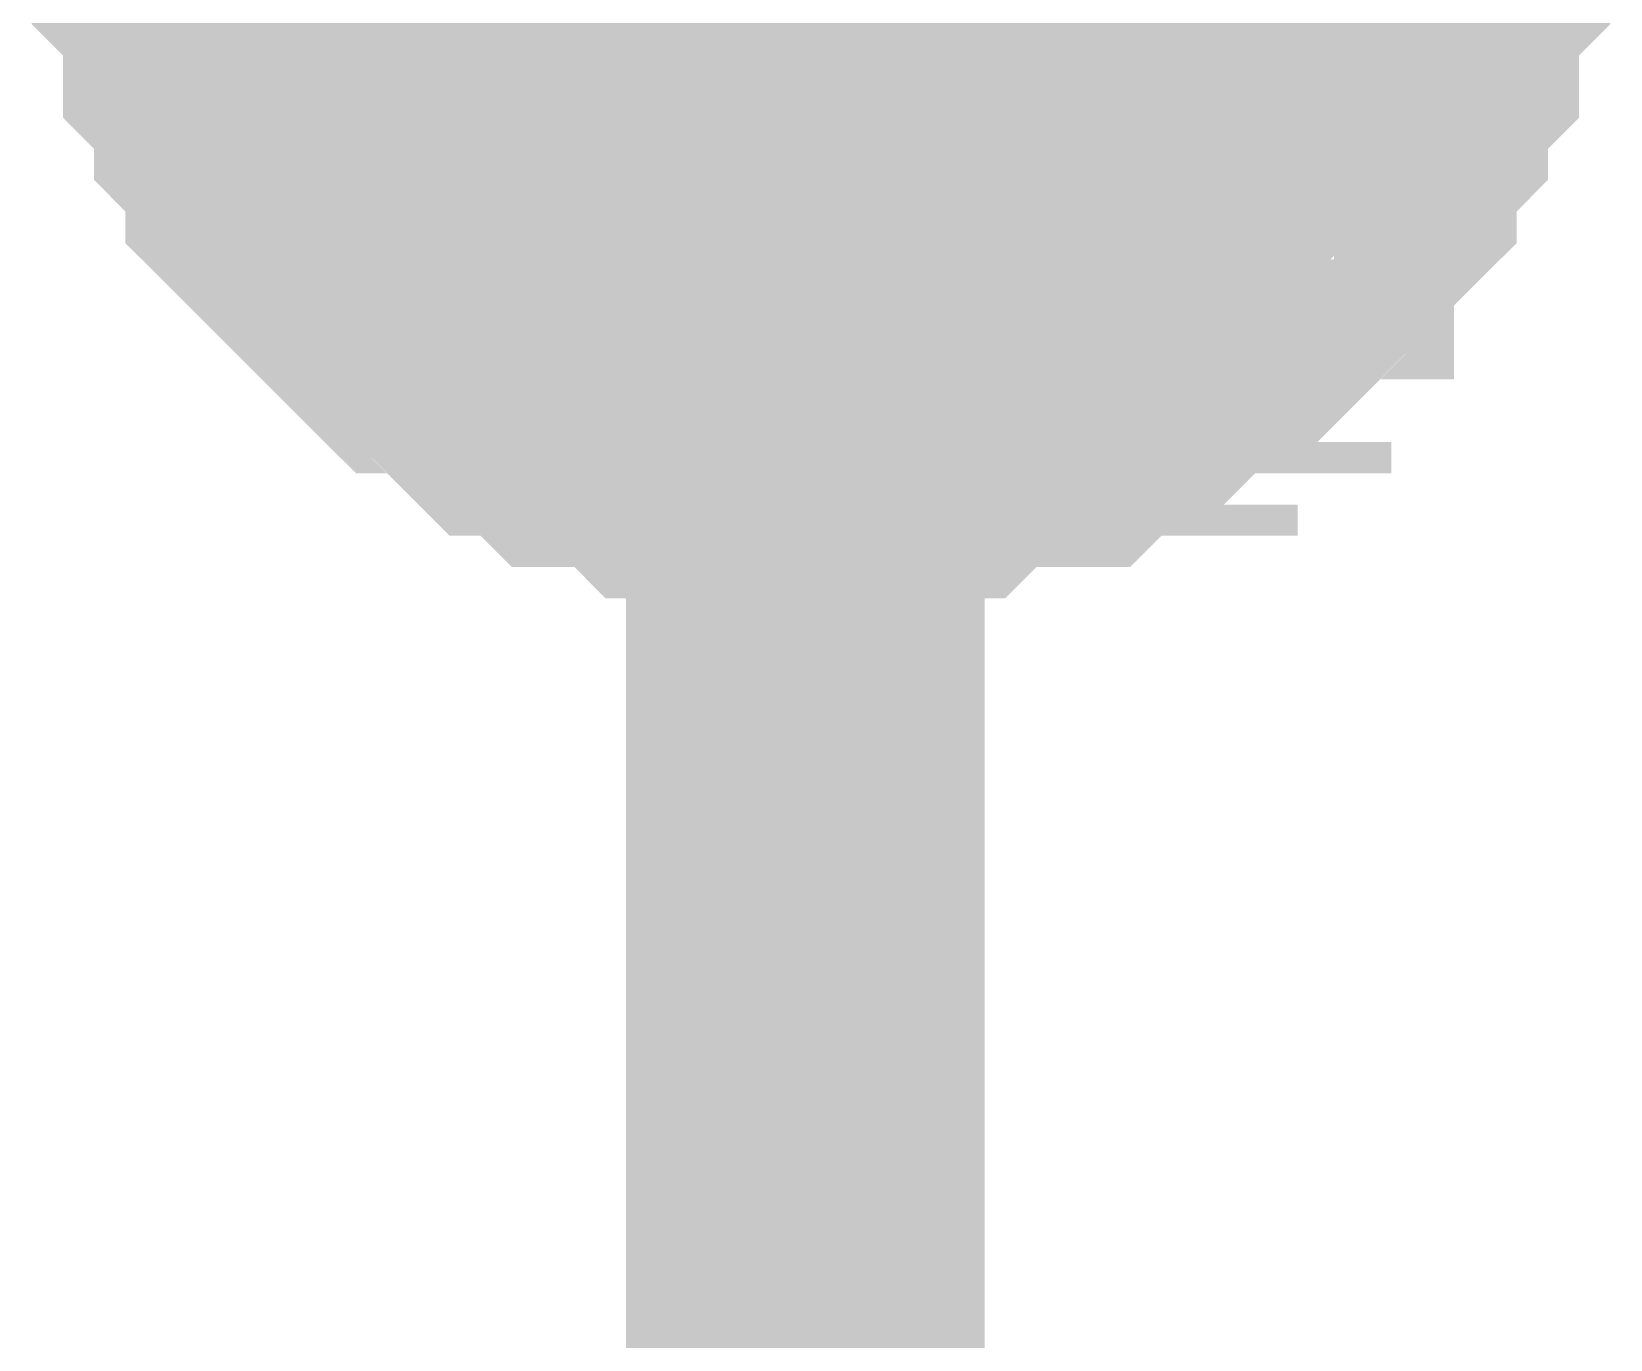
# Model space of a CAD drawing. Header units: inches. Extents: x 0 to 841, y 0 to 594.
# Drawn here: x 76.858 to 78.177, y 33.724 to 34.816 of the extents above; entities that cross this region are included whole.
import ezdxf

# ---------------------------------------------------------------- set-up
doc = ezdxf.new("R2010")
doc.units = ezdxf.units.IN
doc.layers.add('Sheet', color=255, linetype='Continuous')

msp = doc.modelspace()

# ---------------------------------------------------------------- linework, layer by layer
at = {"layer": 'Sheet'}
msp.add_lwpolyline([(77.246, 35, 0.508, 0.508, 1), (77.754, 35, 0.508, 0.508, 1)], format="xyseb", close=True, dxfattribs=at)
for points in [[(77.5045, 34.4923, 0.2997, 0.2997, 0), (77.4784, 34.4923, 0.2997, 0.2997, 0), (77.4523, 34.4923, 0.2997, 0.2997, 0), (77.4261, 34.4923, 0.2997, 0.2997, 0), (77.4, 34.4923, 0.2997, 0.2997, 0), (77.3739, 34.5185, 0.2997, 0.2997, 0), (77.3739, 34.5185, 0.2997, 0.2997, 0), (77.3478, 34.5185, 0.2997, 0.2997, 0), (77.3216, 34.5185, 0.2997, 0.2997, 0), (77.2955, 34.5446, 0.2997, 0.2997, 0), (77.2694, 34.5446, 0.2997, 0.2997, 0), (77.2432, 34.5707, 0.2997, 0.2997, 0), (77.2432, 34.5707, 0.2997, 0.2997, 0), (77.2171, 34.5969, 0.2997, 0.2997, 0), (77.191, 34.5969, 0.2997, 0.2997, 0), (77.1648, 34.623, 0.2997, 0.2997, 0), (77.1648, 34.623, 0.2997, 0.2997, 0), (77.1387, 34.6491, 0.2997, 0.2997, 0), (77.1126, 34.6753, 0.2997, 0.2997, 0), (77.1126, 34.6753, 0.2997, 0.2997, 0), (77.0864, 34.7014, 0.2997, 0.2997, 0), (77.0864, 34.7275, 0.2997, 0.2997, 0), (77.0603, 34.7537, 0.2997, 0.2997, 0), (77.0603, 34.7798, 0.2997, 0.2997, 0), (77.0603, 34.7798, 0.2997, 0.2997, 0), (77.0342, 34.8059, 0.2997, 0.2997, 0), (77.0342, 34.832, 0.2997, 0.2997, 0), (77.0342, 34.8582, 0.2997, 0.2997, 0), (77.008, 34.8843, 0.2997, 0.2997, 0), (77.008, 34.9104, 0.2997, 0.2997, 0), (77.008, 34.9366, 0.2997, 0.2997, 0), (77.008, 34.9627, 0.2997, 0.2997, 0), (77.008, 34.9888, 0.2997, 0.2997, 0)], [(77.5045, 34.4923, 0.2997, 0.2997, 0), (77.4784, 34.4923, 0.2997, 0.2997, 0), (77.4523, 34.4923, 0.2997, 0.2997, 0), (77.4261, 34.4923, 0.2997, 0.2997, 0), (77.4, 34.4923, 0.2997, 0.2997, 0), (77.3739, 34.5185, 0.2997, 0.2997, 0), (77.3739, 34.5185, 0.2997, 0.2997, 0), (77.3478, 34.5185, 0.2997, 0.2997, 0), (77.3216, 34.5185, 0.2997, 0.2997, 0), (77.2955, 34.5446, 0.2997, 0.2997, 0), (77.2694, 34.5446, 0.2997, 0.2997, 0), (77.2432, 34.5707, 0.2997, 0.2997, 0), (77.2432, 34.5707, 0.2997, 0.2997, 0), (77.2171, 34.5969, 0.2997, 0.2997, 0), (77.191, 34.5969, 0.2997, 0.2997, 0), (77.1648, 34.623, 0.2997, 0.2997, 0), (77.1648, 34.623, 0.2997, 0.2997, 0), (77.1387, 34.6491, 0.2997, 0.2997, 0), (77.1126, 34.6753, 0.2997, 0.2997, 0), (77.1126, 34.6753, 0.2997, 0.2997, 0), (77.0864, 34.7014, 0.2997, 0.2997, 0), (77.0864, 34.7275, 0.2997, 0.2997, 0), (77.0603, 34.7537, 0.2997, 0.2997, 0), (77.0603, 34.7798, 0.2997, 0.2997, 0), (77.0603, 34.7798, 0.2997, 0.2997, 0), (77.0342, 34.8059, 0.2997, 0.2997, 0), (77.0342, 34.832, 0.2997, 0.2997, 0), (77.0342, 34.8582, 0.2997, 0.2997, 0), (77.008, 34.8843, 0.2997, 0.2997, 0), (77.008, 34.9104, 0.2997, 0.2997, 0), (77.008, 34.9366, 0.2997, 0.2997, 0), (77.008, 34.9627, 0.2997, 0.2997, 0), (77.008, 34.9888, 0.2997, 0.2997, 0)], [(77.5045, 34.4923, 0.2997, 0.2997, 0), (77.4784, 34.4923, 0.2997, 0.2997, 0), (77.4523, 34.4923, 0.2997, 0.2997, 0), (77.4261, 34.4923, 0.2997, 0.2997, 0), (77.4, 34.4923, 0.2997, 0.2997, 0), (77.3739, 34.5185, 0.2997, 0.2997, 0), (77.3739, 34.5185, 0.2997, 0.2997, 0), (77.3478, 34.5185, 0.2997, 0.2997, 0), (77.3216, 34.5185, 0.2997, 0.2997, 0), (77.2955, 34.5446, 0.2997, 0.2997, 0), (77.2694, 34.5446, 0.2997, 0.2997, 0), (77.2432, 34.5707, 0.2997, 0.2997, 0), (77.2432, 34.5707, 0.2997, 0.2997, 0), (77.2171, 34.5969, 0.2997, 0.2997, 0), (77.191, 34.5969, 0.2997, 0.2997, 0), (77.1648, 34.623, 0.2997, 0.2997, 0), (77.1648, 34.623, 0.2997, 0.2997, 0), (77.1387, 34.6491, 0.2997, 0.2997, 0), (77.1126, 34.6753, 0.2997, 0.2997, 0), (77.1126, 34.6753, 0.2997, 0.2997, 0), (77.0864, 34.7014, 0.2997, 0.2997, 0), (77.0864, 34.7275, 0.2997, 0.2997, 0), (77.0603, 34.7537, 0.2997, 0.2997, 0), (77.0603, 34.7798, 0.2997, 0.2997, 0), (77.0603, 34.7798, 0.2997, 0.2997, 0), (77.0342, 34.8059, 0.2997, 0.2997, 0), (77.0342, 34.832, 0.2997, 0.2997, 0), (77.0342, 34.8582, 0.2997, 0.2997, 0), (77.008, 34.8843, 0.2997, 0.2997, 0), (77.008, 34.9104, 0.2997, 0.2997, 0), (77.008, 34.9366, 0.2997, 0.2997, 0), (77.008, 34.9627, 0.2997, 0.2997, 0), (77.008, 34.9888, 0.2997, 0.2997, 0)], [(77.5045, 34.4923, 0.2997, 0.2997, 0), (77.4784, 34.4923, 0.2997, 0.2997, 0), (77.4523, 34.4923, 0.2997, 0.2997, 0), (77.4261, 34.4923, 0.2997, 0.2997, 0), (77.4, 34.4923, 0.2997, 0.2997, 0), (77.3739, 34.5185, 0.2997, 0.2997, 0), (77.3739, 34.5185, 0.2997, 0.2997, 0), (77.3478, 34.5185, 0.2997, 0.2997, 0), (77.3216, 34.5185, 0.2997, 0.2997, 0), (77.2955, 34.5446, 0.2997, 0.2997, 0), (77.2694, 34.5446, 0.2997, 0.2997, 0), (77.2432, 34.5707, 0.2997, 0.2997, 0), (77.2432, 34.5707, 0.2997, 0.2997, 0), (77.2171, 34.5969, 0.2997, 0.2997, 0), (77.191, 34.5969, 0.2997, 0.2997, 0), (77.1648, 34.623, 0.2997, 0.2997, 0), (77.1648, 34.623, 0.2997, 0.2997, 0), (77.1387, 34.6491, 0.2997, 0.2997, 0), (77.1126, 34.6753, 0.2997, 0.2997, 0), (77.1126, 34.6753, 0.2997, 0.2997, 0), (77.0864, 34.7014, 0.2997, 0.2997, 0), (77.0864, 34.7275, 0.2997, 0.2997, 0), (77.0603, 34.7537, 0.2997, 0.2997, 0), (77.0603, 34.7798, 0.2997, 0.2997, 0), (77.0603, 34.7798, 0.2997, 0.2997, 0), (77.0342, 34.8059, 0.2997, 0.2997, 0), (77.0342, 34.832, 0.2997, 0.2997, 0), (77.0342, 34.8582, 0.2997, 0.2997, 0), (77.008, 34.8843, 0.2997, 0.2997, 0), (77.008, 34.9104, 0.2997, 0.2997, 0), (77.008, 34.9366, 0.2997, 0.2997, 0), (77.008, 34.9627, 0.2997, 0.2997, 0), (77.008, 34.9888, 0.2997, 0.2997, 0)], [(77.5045, 34.4923, 0.2997, 0.2997, 0), (77.4784, 34.4923, 0.2997, 0.2997, 0), (77.4523, 34.4923, 0.2997, 0.2997, 0), (77.4261, 34.4923, 0.2997, 0.2997, 0), (77.4, 34.4923, 0.2997, 0.2997, 0), (77.3739, 34.5185, 0.2997, 0.2997, 0), (77.3739, 34.5185, 0.2997, 0.2997, 0), (77.3478, 34.5185, 0.2997, 0.2997, 0), (77.3216, 34.5185, 0.2997, 0.2997, 0), (77.2955, 34.5446, 0.2997, 0.2997, 0), (77.2694, 34.5446, 0.2997, 0.2997, 0), (77.2432, 34.5707, 0.2997, 0.2997, 0), (77.2432, 34.5707, 0.2997, 0.2997, 0), (77.2171, 34.5969, 0.2997, 0.2997, 0), (77.191, 34.5969, 0.2997, 0.2997, 0), (77.1648, 34.623, 0.2997, 0.2997, 0), (77.1648, 34.623, 0.2997, 0.2997, 0), (77.1387, 34.6491, 0.2997, 0.2997, 0), (77.1126, 34.6753, 0.2997, 0.2997, 0), (77.1126, 34.6753, 0.2997, 0.2997, 0), (77.0864, 34.7014, 0.2997, 0.2997, 0), (77.0864, 34.7275, 0.2997, 0.2997, 0), (77.0603, 34.7537, 0.2997, 0.2997, 0), (77.0603, 34.7798, 0.2997, 0.2997, 0), (77.0603, 34.7798, 0.2997, 0.2997, 0), (77.0342, 34.8059, 0.2997, 0.2997, 0), (77.0342, 34.832, 0.2997, 0.2997, 0), (77.0342, 34.8582, 0.2997, 0.2997, 0), (77.008, 34.8843, 0.2997, 0.2997, 0), (77.008, 34.9104, 0.2997, 0.2997, 0), (77.008, 34.9366, 0.2997, 0.2997, 0), (77.008, 34.9627, 0.2997, 0.2997, 0), (77.008, 34.9888, 0.2997, 0.2997, 0)], [(77.5045, 34.4923, 0.2997, 0.2997, 0), (77.4784, 34.4923, 0.2997, 0.2997, 0), (77.4523, 34.4923, 0.2997, 0.2997, 0), (77.4261, 34.4923, 0.2997, 0.2997, 0), (77.4, 34.4923, 0.2997, 0.2997, 0), (77.3739, 34.5185, 0.2997, 0.2997, 0), (77.3739, 34.5185, 0.2997, 0.2997, 0), (77.3478, 34.5185, 0.2997, 0.2997, 0), (77.3216, 34.5185, 0.2997, 0.2997, 0), (77.2955, 34.5446, 0.2997, 0.2997, 0), (77.2694, 34.5446, 0.2997, 0.2997, 0), (77.2432, 34.5707, 0.2997, 0.2997, 0), (77.2432, 34.5707, 0.2997, 0.2997, 0), (77.2171, 34.5969, 0.2997, 0.2997, 0), (77.191, 34.5969, 0.2997, 0.2997, 0), (77.1648, 34.623, 0.2997, 0.2997, 0), (77.1648, 34.623, 0.2997, 0.2997, 0), (77.1387, 34.6491, 0.2997, 0.2997, 0), (77.1126, 34.6753, 0.2997, 0.2997, 0), (77.1126, 34.6753, 0.2997, 0.2997, 0), (77.0864, 34.7014, 0.2997, 0.2997, 0), (77.0864, 34.7275, 0.2997, 0.2997, 0), (77.0603, 34.7537, 0.2997, 0.2997, 0), (77.0603, 34.7798, 0.2997, 0.2997, 0), (77.0603, 34.7798, 0.2997, 0.2997, 0), (77.0342, 34.8059, 0.2997, 0.2997, 0), (77.0342, 34.832, 0.2997, 0.2997, 0), (77.0342, 34.8582, 0.2997, 0.2997, 0), (77.008, 34.8843, 0.2997, 0.2997, 0), (77.008, 34.9104, 0.2997, 0.2997, 0), (77.008, 34.9366, 0.2997, 0.2997, 0), (77.008, 34.9627, 0.2997, 0.2997, 0), (77.008, 34.9888, 0.2997, 0.2997, 0)], [(78.0272, 34.9888, 0.2997, 0.2997, 0), (78.0272, 34.9627, 0.2997, 0.2997, 0), (78.0272, 34.9366, 0.2997, 0.2997, 0), (78.0272, 34.9104, 0.2997, 0.2997, 0), (78.0272, 34.8843, 0.2997, 0.2997, 0), (78.001, 34.8582, 0.2997, 0.2997, 0), (78.001, 34.832, 0.2997, 0.2997, 0), (78.001, 34.8059, 0.2997, 0.2997, 0), (77.9749, 34.7798, 0.2997, 0.2997, 0), (77.9749, 34.7798, 0.2997, 0.2997, 0), (77.9749, 34.7537, 0.2997, 0.2997, 0), (77.9488, 34.7275, 0.2997, 0.2997, 0), (77.9488, 34.7014, 0.2997, 0.2997, 0), (77.9226, 34.6753, 0.2997, 0.2997, 0), (77.8965, 34.6753, 0.2997, 0.2997, 0), (77.8965, 34.6491, 0.2997, 0.2997, 0), (77.8704, 34.623, 0.2997, 0.2997, 0), (77.8442, 34.623, 0.2997, 0.2997, 0), (77.8442, 34.5969, 0.2997, 0.2997, 0), (77.8181, 34.5969, 0.2997, 0.2997, 0), (77.792, 34.5707, 0.2997, 0.2997, 0), (77.7658, 34.5707, 0.2997, 0.2997, 0), (77.7658, 34.5446, 0.2997, 0.2997, 0), (77.7397, 34.5446, 0.2997, 0.2997, 0), (77.7136, 34.5185, 0.2997, 0.2997, 0), (77.6875, 34.5185, 0.2997, 0.2997, 0), (77.6613, 34.5185, 0.2997, 0.2997, 0), (77.6352, 34.5185, 0.2997, 0.2997, 0), (77.6091, 34.4923, 0.2997, 0.2997, 0), (77.5829, 34.4923, 0.2997, 0.2997, 0), (77.5568, 34.4923, 0.2997, 0.2997, 0), (77.5307, 34.4923, 0.2997, 0.2997, 0), (77.5045, 34.4923, 0.2997, 0.2997, 0)], [(77.5045, 22.4984, 0.2997, 0.2997, 0), (77.5045, 24.9808, 0.2997, 0.2997, 0), (77.5045, 34.9888, 0.2997, 0.2997, 0)], [(78.0272, 34.9888, 0.2997, 0.2997, 0), (78.0272, 34.9627, 0.2997, 0.2997, 0), (78.0272, 34.9366, 0.2997, 0.2997, 0), (78.0272, 34.9104, 0.2997, 0.2997, 0), (78.0272, 34.8843, 0.2997, 0.2997, 0), (78.001, 34.8582, 0.2997, 0.2997, 0), (78.001, 34.832, 0.2997, 0.2997, 0), (78.001, 34.8059, 0.2997, 0.2997, 0), (77.9749, 34.7798, 0.2997, 0.2997, 0), (77.9749, 34.7798, 0.2997, 0.2997, 0), (77.9749, 34.7537, 0.2997, 0.2997, 0), (77.9488, 34.7275, 0.2997, 0.2997, 0), (77.9488, 34.7014, 0.2997, 0.2997, 0), (77.9226, 34.6753, 0.2997, 0.2997, 0), (77.8965, 34.6753, 0.2997, 0.2997, 0), (77.8965, 34.6491, 0.2997, 0.2997, 0), (77.8704, 34.623, 0.2997, 0.2997, 0), (77.8442, 34.623, 0.2997, 0.2997, 0), (77.8442, 34.5969, 0.2997, 0.2997, 0), (77.8181, 34.5969, 0.2997, 0.2997, 0), (77.792, 34.5707, 0.2997, 0.2997, 0), (77.7658, 34.5707, 0.2997, 0.2997, 0), (77.7658, 34.5446, 0.2997, 0.2997, 0), (77.7397, 34.5446, 0.2997, 0.2997, 0), (77.7136, 34.5185, 0.2997, 0.2997, 0), (77.6875, 34.5185, 0.2997, 0.2997, 0), (77.6613, 34.5185, 0.2997, 0.2997, 0), (77.6352, 34.5185, 0.2997, 0.2997, 0), (77.6091, 34.4923, 0.2997, 0.2997, 0), (77.5829, 34.4923, 0.2997, 0.2997, 0), (77.5568, 34.4923, 0.2997, 0.2997, 0), (77.5307, 34.4923, 0.2997, 0.2997, 0), (77.5045, 34.4923, 0.2997, 0.2997, 0)], [(78.0272, 34.9888, 0.2997, 0.2997, 0), (78.0272, 34.9627, 0.2997, 0.2997, 0), (78.0272, 34.9366, 0.2997, 0.2997, 0), (78.0272, 34.9104, 0.2997, 0.2997, 0), (78.0272, 34.8843, 0.2997, 0.2997, 0), (78.001, 34.8582, 0.2997, 0.2997, 0), (78.001, 34.832, 0.2997, 0.2997, 0), (78.001, 34.8059, 0.2997, 0.2997, 0), (77.9749, 34.7798, 0.2997, 0.2997, 0), (77.9749, 34.7798, 0.2997, 0.2997, 0), (77.9749, 34.7537, 0.2997, 0.2997, 0), (77.9488, 34.7275, 0.2997, 0.2997, 0), (77.9488, 34.7014, 0.2997, 0.2997, 0), (77.9226, 34.6753, 0.2997, 0.2997, 0), (77.8965, 34.6753, 0.2997, 0.2997, 0), (77.8965, 34.6491, 0.2997, 0.2997, 0), (77.8704, 34.623, 0.2997, 0.2997, 0), (77.8442, 34.623, 0.2997, 0.2997, 0), (77.8442, 34.5969, 0.2997, 0.2997, 0), (77.8181, 34.5969, 0.2997, 0.2997, 0), (77.792, 34.5707, 0.2997, 0.2997, 0), (77.7658, 34.5707, 0.2997, 0.2997, 0), (77.7658, 34.5446, 0.2997, 0.2997, 0), (77.7397, 34.5446, 0.2997, 0.2997, 0), (77.7136, 34.5185, 0.2997, 0.2997, 0), (77.6875, 34.5185, 0.2997, 0.2997, 0), (77.6613, 34.5185, 0.2997, 0.2997, 0), (77.6352, 34.5185, 0.2997, 0.2997, 0), (77.6091, 34.4923, 0.2997, 0.2997, 0), (77.5829, 34.4923, 0.2997, 0.2997, 0), (77.5568, 34.4923, 0.2997, 0.2997, 0), (77.5307, 34.4923, 0.2997, 0.2997, 0), (77.5045, 34.4923, 0.2997, 0.2997, 0)], [(78.0272, 34.9888, 0.2997, 0.2997, 0), (78.0272, 34.9627, 0.2997, 0.2997, 0), (78.0272, 34.9366, 0.2997, 0.2997, 0), (78.0272, 34.9104, 0.2997, 0.2997, 0), (78.0272, 34.8843, 0.2997, 0.2997, 0), (78.001, 34.8582, 0.2997, 0.2997, 0), (78.001, 34.832, 0.2997, 0.2997, 0), (78.001, 34.8059, 0.2997, 0.2997, 0), (77.9749, 34.7798, 0.2997, 0.2997, 0), (77.9749, 34.7798, 0.2997, 0.2997, 0), (77.9749, 34.7537, 0.2997, 0.2997, 0), (77.9488, 34.7275, 0.2997, 0.2997, 0), (77.9488, 34.7014, 0.2997, 0.2997, 0), (77.9226, 34.6753, 0.2997, 0.2997, 0), (77.8965, 34.6753, 0.2997, 0.2997, 0), (77.8965, 34.6491, 0.2997, 0.2997, 0), (77.8704, 34.623, 0.2997, 0.2997, 0), (77.8442, 34.623, 0.2997, 0.2997, 0), (77.8442, 34.5969, 0.2997, 0.2997, 0), (77.8181, 34.5969, 0.2997, 0.2997, 0), (77.792, 34.5707, 0.2997, 0.2997, 0), (77.7658, 34.5707, 0.2997, 0.2997, 0), (77.7658, 34.5446, 0.2997, 0.2997, 0), (77.7397, 34.5446, 0.2997, 0.2997, 0), (77.7136, 34.5185, 0.2997, 0.2997, 0), (77.6875, 34.5185, 0.2997, 0.2997, 0), (77.6613, 34.5185, 0.2997, 0.2997, 0), (77.6352, 34.5185, 0.2997, 0.2997, 0), (77.6091, 34.4923, 0.2997, 0.2997, 0), (77.5829, 34.4923, 0.2997, 0.2997, 0), (77.5568, 34.4923, 0.2997, 0.2997, 0), (77.5307, 34.4923, 0.2997, 0.2997, 0), (77.5045, 34.4923, 0.2997, 0.2997, 0)], [(78.0272, 34.9888, 0.2997, 0.2997, 0), (78.0272, 34.9627, 0.2997, 0.2997, 0), (78.0272, 34.9366, 0.2997, 0.2997, 0), (78.0272, 34.9104, 0.2997, 0.2997, 0), (78.0272, 34.8843, 0.2997, 0.2997, 0), (78.001, 34.8582, 0.2997, 0.2997, 0), (78.001, 34.832, 0.2997, 0.2997, 0), (78.001, 34.8059, 0.2997, 0.2997, 0), (77.9749, 34.7798, 0.2997, 0.2997, 0), (77.9749, 34.7798, 0.2997, 0.2997, 0), (77.9749, 34.7537, 0.2997, 0.2997, 0), (77.9488, 34.7275, 0.2997, 0.2997, 0), (77.9488, 34.7014, 0.2997, 0.2997, 0), (77.9226, 34.6753, 0.2997, 0.2997, 0), (77.8965, 34.6753, 0.2997, 0.2997, 0), (77.8965, 34.6491, 0.2997, 0.2997, 0), (77.8704, 34.623, 0.2997, 0.2997, 0), (77.8442, 34.623, 0.2997, 0.2997, 0), (77.8442, 34.5969, 0.2997, 0.2997, 0), (77.8181, 34.5969, 0.2997, 0.2997, 0), (77.792, 34.5707, 0.2997, 0.2997, 0), (77.7658, 34.5707, 0.2997, 0.2997, 0), (77.7658, 34.5446, 0.2997, 0.2997, 0), (77.7397, 34.5446, 0.2997, 0.2997, 0), (77.7136, 34.5185, 0.2997, 0.2997, 0), (77.6875, 34.5185, 0.2997, 0.2997, 0), (77.6613, 34.5185, 0.2997, 0.2997, 0), (77.6352, 34.5185, 0.2997, 0.2997, 0), (77.6091, 34.4923, 0.2997, 0.2997, 0), (77.5829, 34.4923, 0.2997, 0.2997, 0), (77.5568, 34.4923, 0.2997, 0.2997, 0), (77.5307, 34.4923, 0.2997, 0.2997, 0), (77.5045, 34.4923, 0.2997, 0.2997, 0)], [(78.0272, 34.9888, 0.2997, 0.2997, 0), (78.0272, 34.9627, 0.2997, 0.2997, 0), (78.0272, 34.9366, 0.2997, 0.2997, 0), (78.0272, 34.9104, 0.2997, 0.2997, 0), (78.0272, 34.8843, 0.2997, 0.2997, 0), (78.001, 34.8582, 0.2997, 0.2997, 0), (78.001, 34.832, 0.2997, 0.2997, 0), (78.001, 34.8059, 0.2997, 0.2997, 0), (77.9749, 34.7798, 0.2997, 0.2997, 0), (77.9749, 34.7798, 0.2997, 0.2997, 0), (77.9749, 34.7537, 0.2997, 0.2997, 0), (77.9488, 34.7275, 0.2997, 0.2997, 0), (77.9488, 34.7014, 0.2997, 0.2997, 0), (77.9226, 34.6753, 0.2997, 0.2997, 0), (77.8965, 34.6753, 0.2997, 0.2997, 0), (77.8965, 34.6491, 0.2997, 0.2997, 0), (77.8704, 34.623, 0.2997, 0.2997, 0), (77.8442, 34.623, 0.2997, 0.2997, 0), (77.8442, 34.5969, 0.2997, 0.2997, 0), (77.8181, 34.5969, 0.2997, 0.2997, 0), (77.792, 34.5707, 0.2997, 0.2997, 0), (77.7658, 34.5707, 0.2997, 0.2997, 0), (77.7658, 34.5446, 0.2997, 0.2997, 0), (77.7397, 34.5446, 0.2997, 0.2997, 0), (77.7136, 34.5185, 0.2997, 0.2997, 0), (77.6875, 34.5185, 0.2997, 0.2997, 0), (77.6613, 34.5185, 0.2997, 0.2997, 0), (77.6352, 34.5185, 0.2997, 0.2997, 0), (77.6091, 34.4923, 0.2997, 0.2997, 0), (77.5829, 34.4923, 0.2997, 0.2997, 0), (77.5568, 34.4923, 0.2997, 0.2997, 0), (77.5307, 34.4923, 0.2997, 0.2997, 0), (77.5045, 34.4923, 0.2997, 0.2997, 0)], [(77.5045, 34.4923, 0.0991, 0.0991, 0), (77.4784, 34.4923, 0.0991, 0.0991, 0), (77.4523, 34.4923, 0.0991, 0.0991, 0), (77.4261, 34.4923, 0.0991, 0.0991, 0), (77.4, 34.4923, 0.0991, 0.0991, 0), (77.3739, 34.5185, 0.0991, 0.0991, 0), (77.3739, 34.5185, 0.0991, 0.0991, 0), (77.3478, 34.5185, 0.0991, 0.0991, 0), (77.3216, 34.5185, 0.0991, 0.0991, 0), (77.2955, 34.5446, 0.0991, 0.0991, 0), (77.2694, 34.5446, 0.0991, 0.0991, 0), (77.2432, 34.5707, 0.0991, 0.0991, 0), (77.2432, 34.5707, 0.0991, 0.0991, 0), (77.2171, 34.5969, 0.0991, 0.0991, 0), (77.191, 34.5969, 0.0991, 0.0991, 0), (77.1648, 34.623, 0.0991, 0.0991, 0), (77.1648, 34.623, 0.0991, 0.0991, 0), (77.1387, 34.6491, 0.0991, 0.0991, 0), (77.1126, 34.6753, 0.0991, 0.0991, 0), (77.1126, 34.6753, 0.0991, 0.0991, 0), (77.0864, 34.7014, 0.0991, 0.0991, 0), (77.0864, 34.7275, 0.0991, 0.0991, 0), (77.0603, 34.7537, 0.0991, 0.0991, 0), (77.0603, 34.7798, 0.0991, 0.0991, 0), (77.0603, 34.7798, 0.0991, 0.0991, 0), (77.0342, 34.8059, 0.0991, 0.0991, 0), (77.0342, 34.832, 0.0991, 0.0991, 0), (77.0342, 34.8582, 0.0991, 0.0991, 0), (77.008, 34.8843, 0.0991, 0.0991, 0)], [(77.5045, 34.4923, 0.0991, 0.0991, 0), (77.4784, 34.4923, 0.0991, 0.0991, 0), (77.4523, 34.4923, 0.0991, 0.0991, 0), (77.4261, 34.4923, 0.0991, 0.0991, 0), (77.4, 34.4923, 0.0991, 0.0991, 0), (77.3739, 34.5185, 0.0991, 0.0991, 0), (77.3739, 34.5185, 0.0991, 0.0991, 0), (77.3478, 34.5185, 0.0991, 0.0991, 0), (77.3216, 34.5185, 0.0991, 0.0991, 0), (77.2955, 34.5446, 0.0991, 0.0991, 0), (77.2694, 34.5446, 0.0991, 0.0991, 0), (77.2432, 34.5707, 0.0991, 0.0991, 0), (77.2432, 34.5707, 0.0991, 0.0991, 0), (77.2171, 34.5969, 0.0991, 0.0991, 0), (77.191, 34.5969, 0.0991, 0.0991, 0), (77.1648, 34.623, 0.0991, 0.0991, 0), (77.1648, 34.623, 0.0991, 0.0991, 0), (77.1387, 34.6491, 0.0991, 0.0991, 0), (77.1126, 34.6753, 0.0991, 0.0991, 0), (77.1126, 34.6753, 0.0991, 0.0991, 0), (77.0864, 34.7014, 0.0991, 0.0991, 0), (77.0864, 34.7275, 0.0991, 0.0991, 0), (77.0603, 34.7537, 0.0991, 0.0991, 0), (77.0603, 34.7798, 0.0991, 0.0991, 0), (77.0603, 34.7798, 0.0991, 0.0991, 0), (77.0342, 34.8059, 0.0991, 0.0991, 0), (77.0342, 34.832, 0.0991, 0.0991, 0), (77.0342, 34.8582, 0.0991, 0.0991, 0), (77.008, 34.8843, 0.0991, 0.0991, 0)], [(77.5045, 34.4923, 0.0991, 0.0991, 0), (77.4784, 34.4923, 0.0991, 0.0991, 0), (77.4523, 34.4923, 0.0991, 0.0991, 0), (77.4261, 34.4923, 0.0991, 0.0991, 0), (77.4, 34.4923, 0.0991, 0.0991, 0), (77.3739, 34.5185, 0.0991, 0.0991, 0), (77.3739, 34.5185, 0.0991, 0.0991, 0), (77.3478, 34.5185, 0.0991, 0.0991, 0), (77.3216, 34.5185, 0.0991, 0.0991, 0), (77.2955, 34.5446, 0.0991, 0.0991, 0), (77.2694, 34.5446, 0.0991, 0.0991, 0), (77.2432, 34.5707, 0.0991, 0.0991, 0), (77.2432, 34.5707, 0.0991, 0.0991, 0), (77.2171, 34.5969, 0.0991, 0.0991, 0), (77.191, 34.5969, 0.0991, 0.0991, 0), (77.1648, 34.623, 0.0991, 0.0991, 0), (77.1648, 34.623, 0.0991, 0.0991, 0), (77.1387, 34.6491, 0.0991, 0.0991, 0), (77.1126, 34.6753, 0.0991, 0.0991, 0), (77.1126, 34.6753, 0.0991, 0.0991, 0), (77.0864, 34.7014, 0.0991, 0.0991, 0), (77.0864, 34.7275, 0.0991, 0.0991, 0), (77.0603, 34.7537, 0.0991, 0.0991, 0), (77.0603, 34.7798, 0.0991, 0.0991, 0), (77.0603, 34.7798, 0.0991, 0.0991, 0), (77.0342, 34.8059, 0.0991, 0.0991, 0), (77.0342, 34.832, 0.0991, 0.0991, 0), (77.0342, 34.8582, 0.0991, 0.0991, 0), (77.008, 34.8843, 0.0991, 0.0991, 0)], [(77.5045, 34.4923, 0.0991, 0.0991, 0), (77.4784, 34.4923, 0.0991, 0.0991, 0), (77.4523, 34.4923, 0.0991, 0.0991, 0), (77.4261, 34.4923, 0.0991, 0.0991, 0), (77.4, 34.4923, 0.0991, 0.0991, 0), (77.3739, 34.5185, 0.0991, 0.0991, 0), (77.3739, 34.5185, 0.0991, 0.0991, 0), (77.3478, 34.5185, 0.0991, 0.0991, 0), (77.3216, 34.5185, 0.0991, 0.0991, 0), (77.2955, 34.5446, 0.0991, 0.0991, 0), (77.2694, 34.5446, 0.0991, 0.0991, 0), (77.2432, 34.5707, 0.0991, 0.0991, 0), (77.2432, 34.5707, 0.0991, 0.0991, 0), (77.2171, 34.5969, 0.0991, 0.0991, 0), (77.191, 34.5969, 0.0991, 0.0991, 0), (77.1648, 34.623, 0.0991, 0.0991, 0), (77.1648, 34.623, 0.0991, 0.0991, 0), (77.1387, 34.6491, 0.0991, 0.0991, 0), (77.1126, 34.6753, 0.0991, 0.0991, 0), (77.1126, 34.6753, 0.0991, 0.0991, 0), (77.0864, 34.7014, 0.0991, 0.0991, 0), (77.0864, 34.7275, 0.0991, 0.0991, 0), (77.0603, 34.7537, 0.0991, 0.0991, 0), (77.0603, 34.7798, 0.0991, 0.0991, 0), (77.0603, 34.7798, 0.0991, 0.0991, 0), (77.0342, 34.8059, 0.0991, 0.0991, 0), (77.0342, 34.832, 0.0991, 0.0991, 0), (77.0342, 34.8582, 0.0991, 0.0991, 0), (77.008, 34.8843, 0.0991, 0.0991, 0)], [(77.5045, 34.4923, 0.0991, 0.0991, 0), (77.4784, 34.4923, 0.0991, 0.0991, 0), (77.4523, 34.4923, 0.0991, 0.0991, 0), (77.4261, 34.4923, 0.0991, 0.0991, 0), (77.4, 34.4923, 0.0991, 0.0991, 0), (77.3739, 34.5185, 0.0991, 0.0991, 0), (77.3739, 34.5185, 0.0991, 0.0991, 0), (77.3478, 34.5185, 0.0991, 0.0991, 0), (77.3216, 34.5185, 0.0991, 0.0991, 0), (77.2955, 34.5446, 0.0991, 0.0991, 0), (77.2694, 34.5446, 0.0991, 0.0991, 0), (77.2432, 34.5707, 0.0991, 0.0991, 0), (77.2432, 34.5707, 0.0991, 0.0991, 0), (77.2171, 34.5969, 0.0991, 0.0991, 0), (77.191, 34.5969, 0.0991, 0.0991, 0), (77.1648, 34.623, 0.0991, 0.0991, 0), (77.1648, 34.623, 0.0991, 0.0991, 0), (77.1387, 34.6491, 0.0991, 0.0991, 0), (77.1126, 34.6753, 0.0991, 0.0991, 0), (77.1126, 34.6753, 0.0991, 0.0991, 0), (77.0864, 34.7014, 0.0991, 0.0991, 0), (77.0864, 34.7275, 0.0991, 0.0991, 0), (77.0603, 34.7537, 0.0991, 0.0991, 0), (77.0603, 34.7798, 0.0991, 0.0991, 0), (77.0603, 34.7798, 0.0991, 0.0991, 0), (77.0342, 34.8059, 0.0991, 0.0991, 0), (77.0342, 34.832, 0.0991, 0.0991, 0), (77.0342, 34.8582, 0.0991, 0.0991, 0), (77.008, 34.8843, 0.0991, 0.0991, 0)], [(77.5045, 34.4923, 0.0991, 0.0991, 0), (77.4784, 34.4923, 0.0991, 0.0991, 0), (77.4523, 34.4923, 0.0991, 0.0991, 0), (77.4261, 34.4923, 0.0991, 0.0991, 0), (77.4, 34.4923, 0.0991, 0.0991, 0), (77.3739, 34.5185, 0.0991, 0.0991, 0), (77.3739, 34.5185, 0.0991, 0.0991, 0), (77.3478, 34.5185, 0.0991, 0.0991, 0), (77.3216, 34.5185, 0.0991, 0.0991, 0), (77.2955, 34.5446, 0.0991, 0.0991, 0), (77.2694, 34.5446, 0.0991, 0.0991, 0), (77.2432, 34.5707, 0.0991, 0.0991, 0), (77.2432, 34.5707, 0.0991, 0.0991, 0), (77.2171, 34.5969, 0.0991, 0.0991, 0), (77.191, 34.5969, 0.0991, 0.0991, 0), (77.1648, 34.623, 0.0991, 0.0991, 0), (77.1648, 34.623, 0.0991, 0.0991, 0), (77.1387, 34.6491, 0.0991, 0.0991, 0), (77.1126, 34.6753, 0.0991, 0.0991, 0), (77.1126, 34.6753, 0.0991, 0.0991, 0), (77.0864, 34.7014, 0.0991, 0.0991, 0), (77.0864, 34.7275, 0.0991, 0.0991, 0), (77.0603, 34.7537, 0.0991, 0.0991, 0), (77.0603, 34.7798, 0.0991, 0.0991, 0), (77.0603, 34.7798, 0.0991, 0.0991, 0), (77.0342, 34.8059, 0.0991, 0.0991, 0), (77.0342, 34.832, 0.0991, 0.0991, 0), (77.0342, 34.8582, 0.0991, 0.0991, 0), (77.008, 34.8843, 0.0991, 0.0991, 0)], [(78.0272, 34.8843, 0.0991, 0.0991, 0), (78.001, 34.8582, 0.0991, 0.0991, 0), (78.001, 34.832, 0.0991, 0.0991, 0), (78.001, 34.8059, 0.0991, 0.0991, 0), (77.9749, 34.7798, 0.0991, 0.0991, 0), (77.9749, 34.7798, 0.0991, 0.0991, 0), (77.9749, 34.7537, 0.0991, 0.0991, 0), (77.9488, 34.7275, 0.0991, 0.0991, 0), (77.9488, 34.7014, 0.0991, 0.0991, 0), (77.9226, 34.6753, 0.0991, 0.0991, 0), (77.8965, 34.6753, 0.0991, 0.0991, 0), (77.8965, 34.6491, 0.0991, 0.0991, 0), (77.8704, 34.623, 0.0991, 0.0991, 0), (77.8442, 34.623, 0.0991, 0.0991, 0), (77.8442, 34.5969, 0.0991, 0.0991, 0), (77.8181, 34.5969, 0.0991, 0.0991, 0), (77.792, 34.5707, 0.0991, 0.0991, 0), (77.7658, 34.5707, 0.0991, 0.0991, 0), (77.7658, 34.5446, 0.0991, 0.0991, 0), (77.7397, 34.5446, 0.0991, 0.0991, 0), (77.7136, 34.5185, 0.0991, 0.0991, 0), (77.6875, 34.5185, 0.0991, 0.0991, 0), (77.6613, 34.5185, 0.0991, 0.0991, 0), (77.6352, 34.5185, 0.0991, 0.0991, 0), (77.6091, 34.4923, 0.0991, 0.0991, 0), (77.5829, 34.4923, 0.0991, 0.0991, 0), (77.5568, 34.4923, 0.0991, 0.0991, 0), (77.5307, 34.4923, 0.0991, 0.0991, 0), (77.5045, 34.4923, 0.0991, 0.0991, 0)], [(78.0272, 34.8843, 0.0991, 0.0991, 0), (78.001, 34.8582, 0.0991, 0.0991, 0), (78.001, 34.832, 0.0991, 0.0991, 0), (78.001, 34.8059, 0.0991, 0.0991, 0), (77.9749, 34.7798, 0.0991, 0.0991, 0), (77.9749, 34.7798, 0.0991, 0.0991, 0), (77.9749, 34.7537, 0.0991, 0.0991, 0), (77.9488, 34.7275, 0.0991, 0.0991, 0), (77.9488, 34.7014, 0.0991, 0.0991, 0), (77.9226, 34.6753, 0.0991, 0.0991, 0), (77.8965, 34.6753, 0.0991, 0.0991, 0), (77.8965, 34.6491, 0.0991, 0.0991, 0), (77.8704, 34.623, 0.0991, 0.0991, 0), (77.8442, 34.623, 0.0991, 0.0991, 0), (77.8442, 34.5969, 0.0991, 0.0991, 0), (77.8181, 34.5969, 0.0991, 0.0991, 0), (77.792, 34.5707, 0.0991, 0.0991, 0), (77.7658, 34.5707, 0.0991, 0.0991, 0), (77.7658, 34.5446, 0.0991, 0.0991, 0), (77.7397, 34.5446, 0.0991, 0.0991, 0), (77.7136, 34.5185, 0.0991, 0.0991, 0), (77.6875, 34.5185, 0.0991, 0.0991, 0), (77.6613, 34.5185, 0.0991, 0.0991, 0), (77.6352, 34.5185, 0.0991, 0.0991, 0), (77.6091, 34.4923, 0.0991, 0.0991, 0), (77.5829, 34.4923, 0.0991, 0.0991, 0), (77.5568, 34.4923, 0.0991, 0.0991, 0), (77.5307, 34.4923, 0.0991, 0.0991, 0), (77.5045, 34.4923, 0.0991, 0.0991, 0)], [(78.0272, 34.8843, 0.0991, 0.0991, 0), (78.001, 34.8582, 0.0991, 0.0991, 0), (78.001, 34.832, 0.0991, 0.0991, 0), (78.001, 34.8059, 0.0991, 0.0991, 0), (77.9749, 34.7798, 0.0991, 0.0991, 0), (77.9749, 34.7798, 0.0991, 0.0991, 0), (77.9749, 34.7537, 0.0991, 0.0991, 0), (77.9488, 34.7275, 0.0991, 0.0991, 0), (77.9488, 34.7014, 0.0991, 0.0991, 0), (77.9226, 34.6753, 0.0991, 0.0991, 0), (77.8965, 34.6753, 0.0991, 0.0991, 0), (77.8965, 34.6491, 0.0991, 0.0991, 0), (77.8704, 34.623, 0.0991, 0.0991, 0), (77.8442, 34.623, 0.0991, 0.0991, 0), (77.8442, 34.5969, 0.0991, 0.0991, 0), (77.8181, 34.5969, 0.0991, 0.0991, 0), (77.792, 34.5707, 0.0991, 0.0991, 0), (77.7658, 34.5707, 0.0991, 0.0991, 0), (77.7658, 34.5446, 0.0991, 0.0991, 0), (77.7397, 34.5446, 0.0991, 0.0991, 0), (77.7136, 34.5185, 0.0991, 0.0991, 0), (77.6875, 34.5185, 0.0991, 0.0991, 0), (77.6613, 34.5185, 0.0991, 0.0991, 0), (77.6352, 34.5185, 0.0991, 0.0991, 0), (77.6091, 34.4923, 0.0991, 0.0991, 0), (77.5829, 34.4923, 0.0991, 0.0991, 0), (77.5568, 34.4923, 0.0991, 0.0991, 0), (77.5307, 34.4923, 0.0991, 0.0991, 0), (77.5045, 34.4923, 0.0991, 0.0991, 0)], [(78.0272, 34.8843, 0.0991, 0.0991, 0), (78.001, 34.8582, 0.0991, 0.0991, 0), (78.001, 34.832, 0.0991, 0.0991, 0), (78.001, 34.8059, 0.0991, 0.0991, 0), (77.9749, 34.7798, 0.0991, 0.0991, 0), (77.9749, 34.7798, 0.0991, 0.0991, 0), (77.9749, 34.7537, 0.0991, 0.0991, 0), (77.9488, 34.7275, 0.0991, 0.0991, 0), (77.9488, 34.7014, 0.0991, 0.0991, 0), (77.9226, 34.6753, 0.0991, 0.0991, 0), (77.8965, 34.6753, 0.0991, 0.0991, 0), (77.8965, 34.6491, 0.0991, 0.0991, 0), (77.8704, 34.623, 0.0991, 0.0991, 0), (77.8442, 34.623, 0.0991, 0.0991, 0), (77.8442, 34.5969, 0.0991, 0.0991, 0), (77.8181, 34.5969, 0.0991, 0.0991, 0), (77.792, 34.5707, 0.0991, 0.0991, 0), (77.7658, 34.5707, 0.0991, 0.0991, 0), (77.7658, 34.5446, 0.0991, 0.0991, 0), (77.7397, 34.5446, 0.0991, 0.0991, 0), (77.7136, 34.5185, 0.0991, 0.0991, 0), (77.6875, 34.5185, 0.0991, 0.0991, 0), (77.6613, 34.5185, 0.0991, 0.0991, 0), (77.6352, 34.5185, 0.0991, 0.0991, 0), (77.6091, 34.4923, 0.0991, 0.0991, 0), (77.5829, 34.4923, 0.0991, 0.0991, 0), (77.5568, 34.4923, 0.0991, 0.0991, 0), (77.5307, 34.4923, 0.0991, 0.0991, 0), (77.5045, 34.4923, 0.0991, 0.0991, 0)], [(78.0272, 34.8843, 0.0991, 0.0991, 0), (78.001, 34.8582, 0.0991, 0.0991, 0), (78.001, 34.832, 0.0991, 0.0991, 0), (78.001, 34.8059, 0.0991, 0.0991, 0), (77.9749, 34.7798, 0.0991, 0.0991, 0), (77.9749, 34.7798, 0.0991, 0.0991, 0), (77.9749, 34.7537, 0.0991, 0.0991, 0), (77.9488, 34.7275, 0.0991, 0.0991, 0), (77.9488, 34.7014, 0.0991, 0.0991, 0), (77.9226, 34.6753, 0.0991, 0.0991, 0), (77.8965, 34.6753, 0.0991, 0.0991, 0), (77.8965, 34.6491, 0.0991, 0.0991, 0), (77.8704, 34.623, 0.0991, 0.0991, 0), (77.8442, 34.623, 0.0991, 0.0991, 0), (77.8442, 34.5969, 0.0991, 0.0991, 0), (77.8181, 34.5969, 0.0991, 0.0991, 0), (77.792, 34.5707, 0.0991, 0.0991, 0), (77.7658, 34.5707, 0.0991, 0.0991, 0), (77.7658, 34.5446, 0.0991, 0.0991, 0), (77.7397, 34.5446, 0.0991, 0.0991, 0), (77.7136, 34.5185, 0.0991, 0.0991, 0), (77.6875, 34.5185, 0.0991, 0.0991, 0), (77.6613, 34.5185, 0.0991, 0.0991, 0), (77.6352, 34.5185, 0.0991, 0.0991, 0), (77.6091, 34.4923, 0.0991, 0.0991, 0), (77.5829, 34.4923, 0.0991, 0.0991, 0), (77.5568, 34.4923, 0.0991, 0.0991, 0), (77.5307, 34.4923, 0.0991, 0.0991, 0), (77.5045, 34.4923, 0.0991, 0.0991, 0)], [(78.0272, 34.8843, 0.0991, 0.0991, 0), (78.001, 34.8582, 0.0991, 0.0991, 0), (78.001, 34.832, 0.0991, 0.0991, 0), (78.001, 34.8059, 0.0991, 0.0991, 0), (77.9749, 34.7798, 0.0991, 0.0991, 0), (77.9749, 34.7798, 0.0991, 0.0991, 0), (77.9749, 34.7537, 0.0991, 0.0991, 0), (77.9488, 34.7275, 0.0991, 0.0991, 0), (77.9488, 34.7014, 0.0991, 0.0991, 0), (77.9226, 34.6753, 0.0991, 0.0991, 0), (77.8965, 34.6753, 0.0991, 0.0991, 0), (77.8965, 34.6491, 0.0991, 0.0991, 0), (77.8704, 34.623, 0.0991, 0.0991, 0), (77.8442, 34.623, 0.0991, 0.0991, 0), (77.8442, 34.5969, 0.0991, 0.0991, 0), (77.8181, 34.5969, 0.0991, 0.0991, 0), (77.792, 34.5707, 0.0991, 0.0991, 0), (77.7658, 34.5707, 0.0991, 0.0991, 0), (77.7658, 34.5446, 0.0991, 0.0991, 0), (77.7397, 34.5446, 0.0991, 0.0991, 0), (77.7136, 34.5185, 0.0991, 0.0991, 0), (77.6875, 34.5185, 0.0991, 0.0991, 0), (77.6613, 34.5185, 0.0991, 0.0991, 0), (77.6352, 34.5185, 0.0991, 0.0991, 0), (77.6091, 34.4923, 0.0991, 0.0991, 0), (77.5829, 34.4923, 0.0991, 0.0991, 0), (77.5568, 34.4923, 0.0991, 0.0991, 0), (77.5307, 34.4923, 0.0991, 0.0991, 0), (77.5045, 34.4923, 0.0991, 0.0991, 0)]]:
    msp.add_lwpolyline(points, format="xyseb", dxfattribs=at)

doc.saveas('drawing.dxf')
